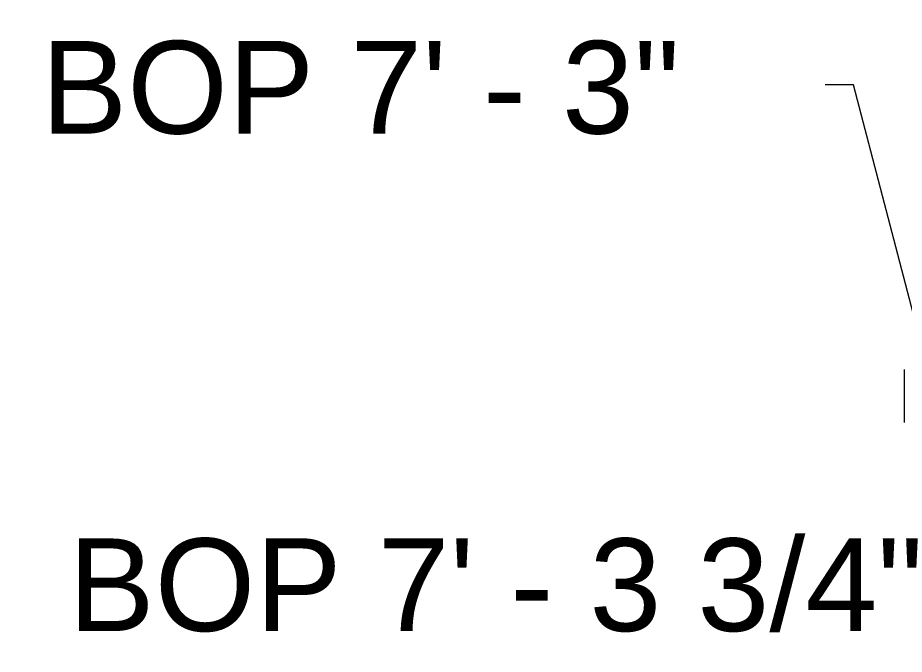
# Model space of a CAD drawing. Header units: inches. Extents: x -3385 to 41, y 7 to 1342.
# Drawn here: x -3385.5 to -3329, y 1115.3 to 1155.8 of the extents above; entities that cross this region are included whole.
import ezdxf

# ---------------------------------------------------------------- set-up
doc = ezdxf.new("R2010")
doc.units = ezdxf.units.IN
doc.header["$MEASUREMENT"] = 0
doc.layers.add('G-ANNO-DIMS', color=111, linetype='Continuous', lineweight=9)
doc.layers.add('P-PIPE', color=3, linetype='Continuous', lineweight=9)
doc.styles.add('Arial', font='arial.ttf', dxfattribs={"height": 5.901198})

msp = doc.modelspace()

# ---------------------------------------------------------------- linework, layer by layer
at = {"layer": 'G-ANNO-DIMS'}
for p, q in [((-3332.23, 1151.537), (-3342.104, 1151.537)), ((-3327.078, 1131.743), (-3332.23, 1151.537))]:
    msp.add_line(p, q, dxfattribs=at)
at = {"layer": 'P-PIPE'}
for start_param, end_param in [(0.261799, 1.570796), (1.570796, 2.879793)]:
    msp.add_ellipse((-3329.005, 1131.743), major_axis=(0, 1.75), ratio=0.002082, start_param=start_param, end_param=end_param, dxfattribs=at)

# ---------------------------------------------------------------- texts
at = {"layer": 'G-ANNO-DIMS', "insert": (-3382.237, 1122.674), "char_height": 5.9012, "width": 64.872, "attachment_point": 1, "line_spacing_factor": 0.938532, "style": 'Arial', "bg_fill": 3, "box_fill_scale": 1.25, "bg_fill_color": 0, "bg_fill_transparency": 0}
msp.add_mtext('BOP 7\' - 3 3/4"', dxfattribs=at)

# ---------------------------------------------------------------- next in the draw order: texts
at = {"layer": 'G-ANNO-DIMS', "insert": (-3383.984, 1154.341), "char_height": 5.9012, "width": 48.456, "attachment_point": 1, "line_spacing_factor": 0.938532, "style": 'Arial', "bg_fill": 3, "box_fill_scale": 1.25, "bg_fill_color": 0, "bg_fill_transparency": 0}
msp.add_mtext('BOP 7\' - 3"', dxfattribs=at)

doc.saveas('drawing.dxf')
